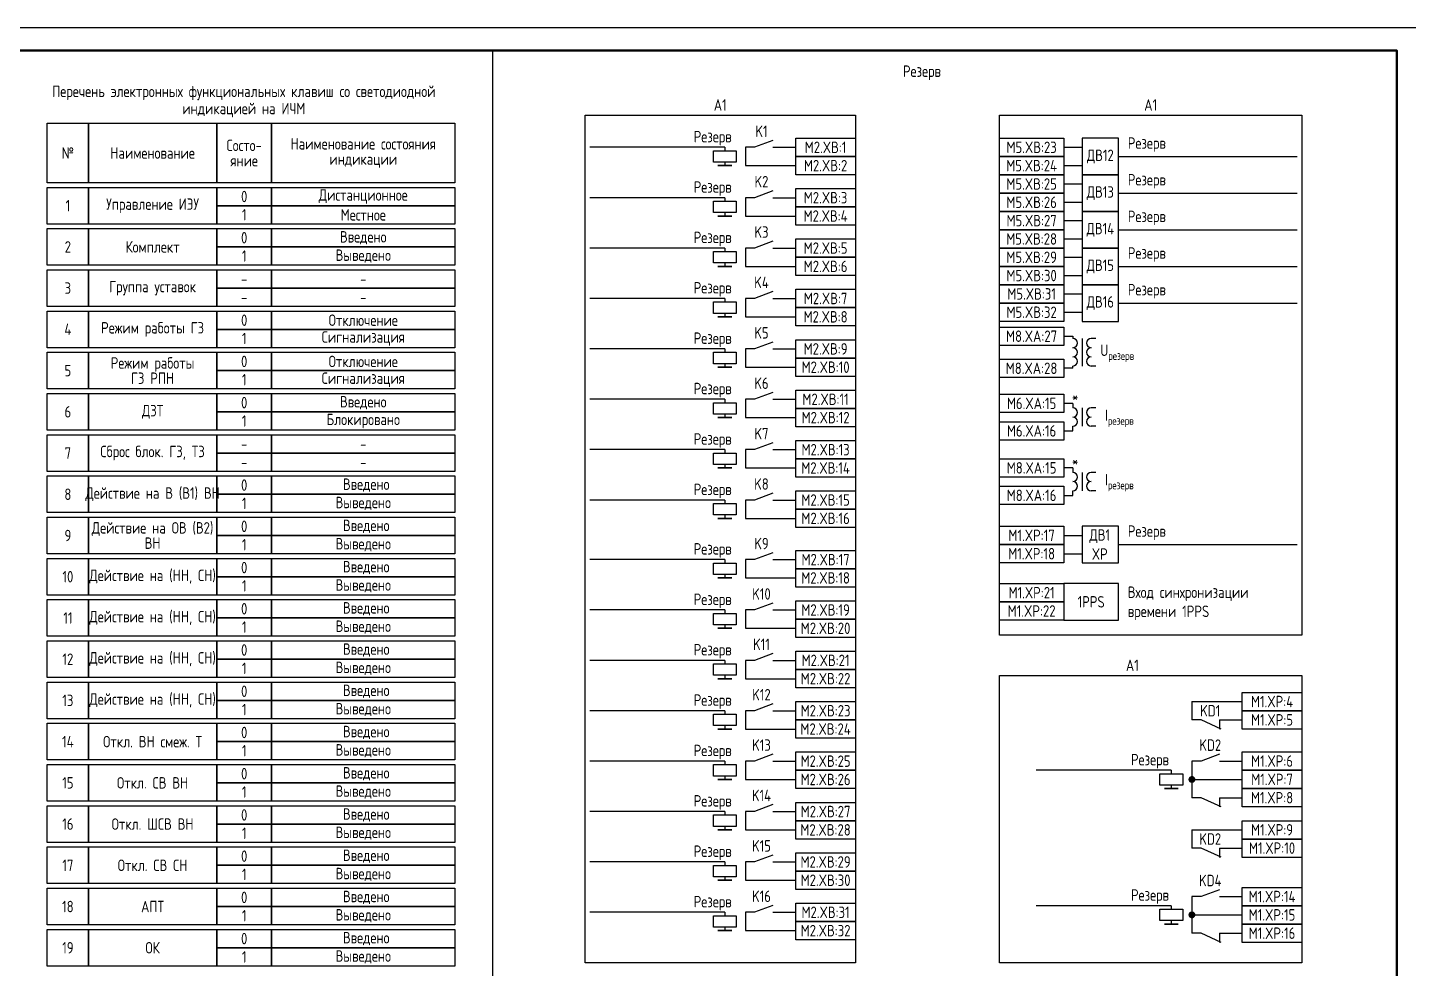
# Model space of a CAD drawing. Header units: millimetres. Extents: x -1117 to 4405, y -90 to 586.
# Drawn here: x 956 to 1257.5, y 91.6 to 297 of the extents above; entities that cross this region are included whole.
import ezdxf

# ---------------------------------------------------------------- set-up
doc = ezdxf.new("R2010")
doc.units = ezdxf.units.MM
doc.styles.add('Gost type A_2.5', font='GOST_A.TTF', dxfattribs={"height": 2.5})
doc.styles.add('Gost_type_A', font='GOST_A.TTF')

# ---------------------------------------------------------------- blocks, each defined once
blk = doc.blocks.new('Формат_А3')
blk.add_lwpolyline([(-420, 297), (0, 297), (0, 0), (-420, 0)], close=True)
at = {"lineweight": 50}
blk.add_lwpolyline([(-400, 292), (-5, 292), (-5, 5), (-400, 5)], close=True, dxfattribs=at)
blk = doc.blocks.new('POINT')
at = {"const_width": 0.75}
blk.add_lwpolyline([(-0.375, 0, 1), (0.375, 0, 1)], format="xyb", close=True, dxfattribs=at)

msp = doc.modelspace()

# ---------------------------------------------------------------- linework, layer by layer
for p, q in [((1057.5, 292), (1057.5, 5)), ((1108.24, 270.87), (1078.74, 270.87)), ((1108.24, 270.87), (1108.24, 270.12)), ((1182.23, 270.87), (1186.23, 270.87)), ((1194.23, 268.87), (1233.23, 268.87)), ((1108.24, 267.62), (1108.24, 266.87)), ((1182.23, 266.87), (1186.23, 266.87)), ((1182.23, 262.87), (1186.23, 262.87)), ((1108.24, 259.87), (1078.74, 259.87)), ((1108.24, 259.87), (1108.24, 259.12)), ((1194.23, 260.87), (1233.23, 260.87)), ((1108.24, 256.62), (1108.24, 255.87)), ((1182.23, 258.87), (1186.23, 258.87)), ((1182.23, 254.87), (1186.23, 254.87)), ((1182.23, 250.87), (1186.23, 250.87)), ((1194.23, 252.87), (1233.23, 252.87)), ((1108.24, 248.87), (1078.74, 248.87)), ((1108.24, 248.87), (1108.24, 248.12)), ((1108.24, 245.62), (1108.24, 244.87)), ((1182.23, 246.87), (1186.23, 246.87)), ((1194.23, 244.87), (1233.23, 244.87)), ((1182.23, 242.87), (1186.23, 242.87)), ((1182.23, 238.87), (1186.23, 238.87)), ((1108.24, 237.87), (1078.74, 237.87)), ((1108.24, 237.87), (1108.24, 237.12)), ((1194.23, 236.87), (1233.23, 236.87)), ((1108.24, 234.62), (1108.24, 233.87)), ((1182.23, 234.87), (1186.23, 234.87)), ((1108.24, 226.87), (1078.74, 226.87)), ((1108.24, 226.87), (1108.24, 226.12)), ((1108.24, 223.62), (1108.24, 222.87)), ((1108.24, 215.87), (1078.74, 215.87)), ((1108.24, 215.87), (1108.24, 215.12)), ((1184.23, 214.97), (1182.23, 214.97)), ((1108.24, 212.62), (1108.24, 211.87)), ((1182.23, 208.97), (1184.23, 208.97)), ((1108.24, 204.87), (1078.74, 204.87)), ((1108.24, 204.87), (1108.24, 204.12)), ((1108.24, 201.62), (1108.24, 200.87)), ((1184.23, 200.89), (1182.23, 200.89)), ((1108.24, 193.87), (1078.74, 193.87)), ((1108.24, 193.87), (1108.24, 193.12)), ((1182.23, 194.89), (1184.23, 194.89)), ((1108.24, 190.62), (1108.24, 189.87)), ((1182.23, 186.16), (1186.23, 186.16)), ((1194.23, 184.16), (1233.23, 184.16)), ((1182.23, 182.16), (1186.23, 182.16)), ((1108.24, 180.87), (1078.74, 180.87)), ((1108.24, 180.87), (1108.24, 180.12)), ((1108.24, 177.62), (1108.24, 176.87)), ((1108.24, 169.87), (1078.74, 169.87)), ((1108.24, 169.87), (1108.24, 169.12)), ((1108.24, 166.62), (1108.24, 165.87)), ((1108.24, 158.87), (1078.74, 158.87)), ((1108.24, 158.87), (1108.24, 158.12)), ((1108.24, 155.62), (1108.24, 154.87)), ((1108.24, 147.87), (1078.74, 147.87)), ((1108.24, 147.87), (1108.24, 147.12)), ((1210.23, 149.87), (1210.23, 145.87)), ((1216.23, 145.87), (1216.23, 143.87)), ((1108.24, 144.62), (1108.24, 143.87)), ((1108.24, 136.87), (1078.74, 136.87)), ((1108.24, 136.87), (1108.24, 136.12)), ((1108.24, 133.62), (1108.24, 132.87)), ((1205.73, 134.88), (1176.23, 134.88)), ((1205.73, 134.88), (1205.73, 134.12)), ((1205.73, 131.62), (1205.73, 130.87)), ((1216.23, 128.87), (1216.23, 126.87)), ((1108.24, 125.87), (1078.74, 125.87)), ((1108.24, 125.87), (1108.24, 125.12)), ((1108.24, 122.62), (1108.24, 121.87)), ((1210.23, 121.87), (1210.23, 117.87)), ((1216.23, 117.87), (1216.23, 115.87)), ((1108.24, 114.87), (1078.74, 114.87)), ((1108.24, 114.87), (1108.24, 114.12)), ((1108.24, 111.62), (1108.24, 110.87)), ((1108.24, 103.87), (1078.74, 103.87)), ((1108.24, 103.87), (1108.24, 103.12)), ((1205.73, 105.31), (1176.23, 105.31)), ((1205.73, 105.31), (1205.73, 104.56)), ((1108.24, 100.62), (1108.24, 99.87)), ((1205.73, 102.06), (1205.73, 101.31)), ((1216.23, 99.31), (1216.23, 97.31))]:
    msp.add_line(p, q)
at = {"ltscale": 4.32}
for p, q in [((1118.74, 272.37), (1114.74, 270.87)), ((1118.74, 261.37), (1114.74, 259.87)), ((1118.74, 250.37), (1114.74, 248.87)), ((1118.74, 239.37), (1114.74, 237.87)), ((1118.74, 228.37), (1114.74, 226.87)), ((1118.74, 217.37), (1114.74, 215.87)), ((1118.74, 206.37), (1114.74, 204.87)), ((1118.74, 195.37), (1114.74, 193.87)), ((1118.74, 182.37), (1114.74, 180.87)), ((1118.74, 171.37), (1114.74, 169.87)), ((1118.74, 160.37), (1114.74, 158.87)), ((1118.74, 149.37), (1114.74, 147.87)), ((1216.62, 143.88), (1212.23, 145.87)), ((1118.74, 138.37), (1114.74, 136.87)), ((1216.23, 138.37), (1212.23, 136.87)), ((1118.74, 127.37), (1114.74, 125.87)), ((1216.62, 126.88), (1212.23, 128.87)), ((1216.62, 115.88), (1212.23, 117.87)), ((1118.74, 116.37), (1114.74, 114.87)), ((1216.23, 108.81), (1212.23, 107.31)), ((1118.74, 105.37), (1114.74, 103.87)), ((1216.62, 97.31), (1212.23, 99.31))]:
    msp.add_line(p, q, dxfattribs=at)
at = {"ltscale": 1.08}
for p, q in [((1114.74, 270.87), (1112.74, 270.87)), ((1112.74, 270.87), (1112.74, 266.87)), ((1118.74, 270.87), (1123.74, 270.87)), ((1112.74, 266.87), (1123.74, 266.87)), ((1114.74, 259.87), (1112.74, 259.87)), ((1112.74, 259.87), (1112.74, 255.87)), ((1118.74, 259.87), (1123.74, 259.87)), ((1112.74, 255.87), (1123.74, 255.87)), ((1114.74, 248.87), (1112.74, 248.87)), ((1112.74, 248.87), (1112.74, 244.87)), ((1118.74, 248.87), (1123.74, 248.87)), ((1112.74, 244.87), (1123.74, 244.87)), ((1114.74, 237.87), (1112.74, 237.87)), ((1112.74, 237.87), (1112.74, 233.87)), ((1118.74, 237.87), (1123.74, 237.87)), ((1112.74, 233.87), (1123.74, 233.87)), ((1114.74, 226.87), (1112.74, 226.87)), ((1112.74, 226.87), (1112.74, 222.87)), ((1118.74, 226.87), (1123.74, 226.87)), ((1112.74, 222.87), (1123.74, 222.87)), ((1114.74, 215.87), (1112.74, 215.87)), ((1112.74, 215.87), (1112.74, 211.87)), ((1118.74, 215.87), (1123.74, 215.87)), ((1112.74, 211.87), (1123.74, 211.87)), ((1114.74, 204.87), (1112.74, 204.87)), ((1112.74, 204.87), (1112.74, 200.87)), ((1118.74, 204.87), (1123.74, 204.87)), ((1112.74, 200.87), (1123.74, 200.87)), ((1114.74, 193.87), (1112.74, 193.87)), ((1112.74, 193.87), (1112.74, 189.87)), ((1118.74, 193.87), (1123.74, 193.87)), ((1112.74, 189.87), (1123.74, 189.87)), ((1114.74, 180.87), (1112.74, 180.87)), ((1112.74, 180.87), (1112.74, 176.87)), ((1118.74, 180.87), (1123.74, 180.87)), ((1112.74, 176.87), (1123.74, 176.87)), ((1114.74, 169.87), (1112.74, 169.87)), ((1112.74, 169.87), (1112.74, 165.87)), ((1118.74, 169.87), (1123.74, 169.87)), ((1112.74, 165.87), (1123.74, 165.87)), ((1114.74, 158.87), (1112.74, 158.87)), ((1112.74, 158.87), (1112.74, 154.87)), ((1118.74, 158.87), (1123.74, 158.87)), ((1112.74, 154.87), (1123.74, 154.87)), ((1114.74, 147.87), (1112.74, 147.87)), ((1112.74, 147.87), (1112.74, 143.87)), ((1118.74, 147.87), (1123.74, 147.87)), ((1210.23, 149.87), (1221.23, 149.87)), ((1212.23, 145.87), (1210.23, 145.87)), ((1216.23, 145.87), (1221.23, 145.87)), ((1112.74, 143.87), (1123.74, 143.87)), ((1114.74, 136.87), (1112.74, 136.87)), ((1112.74, 136.87), (1112.74, 132.87)), ((1118.74, 136.87), (1123.74, 136.87)), ((1212.23, 136.87), (1210.23, 136.87)), ((1210.23, 136.87), (1210.23, 128.87)), ((1216.23, 136.87), (1221.23, 136.87)), ((1112.74, 132.87), (1123.74, 132.87)), ((1210.23, 132.87), (1221.23, 132.87)), ((1212.23, 128.87), (1210.23, 128.87)), ((1216.23, 128.87), (1221.23, 128.87)), ((1114.74, 125.87), (1112.74, 125.87)), ((1112.74, 125.87), (1112.74, 121.87)), ((1118.74, 125.87), (1123.74, 125.87)), ((1112.74, 121.87), (1123.74, 121.87)), ((1210.23, 121.87), (1221.23, 121.87)), ((1212.23, 117.87), (1210.23, 117.87)), ((1216.23, 117.87), (1221.23, 117.87)), ((1114.74, 114.87), (1112.74, 114.87)), ((1112.74, 114.87), (1112.74, 110.87)), ((1118.74, 114.87), (1123.74, 114.87)), ((1112.74, 110.87), (1123.74, 110.87)), ((1212.23, 107.31), (1210.23, 107.31)), ((1210.23, 107.31), (1210.23, 99.31)), ((1216.23, 107.31), (1221.23, 107.31)), ((1114.74, 103.87), (1112.74, 103.87)), ((1112.74, 103.87), (1112.74, 99.87)), ((1118.74, 103.87), (1123.74, 103.87)), ((1210.23, 103.31), (1221.23, 103.31)), ((1112.74, 99.87), (1123.74, 99.87)), ((1212.23, 99.31), (1210.23, 99.31)), ((1216.23, 99.31), (1221.23, 99.31))]:
    msp.add_line(p, q, dxfattribs=at)
at = {"ltscale": 4}
for p, q in [((1182.23, 229.63), (1184.23, 229.63)), ((1184.23, 229.63), (1184.23, 229.13)), ((1184.23, 229.63), (1184.23, 229.13)), ((1186.23, 229.13), (1186.23, 225.13)), ((1186.23, 227.13), (1186.23, 223.13)), ((1189.23, 229.13), (1188.23, 229.13)), ((1184.23, 222.63), (1184.23, 223.13)), ((1189.23, 223.13), (1188.23, 223.13)), ((1184.23, 222.63), (1182.23, 222.63)), ((1184.23, 214.97), (1184.23, 213.97)), ((1184.23, 214.47), (1184.23, 213.97)), ((1186.23, 213.97), (1186.23, 209.97)), ((1186.23, 213.97), (1186.23, 209.97)), ((1189.23, 213.97), (1188.23, 213.97)), ((1189.23, 213.97), (1188.23, 213.97)), ((1184.23, 208.97), (1184.23, 209.97)), ((1189.23, 209.97), (1188.23, 209.97)), ((1189.23, 209.97), (1188.23, 209.97)), ((1184.23, 200.89), (1184.23, 199.89)), ((1184.23, 200.39), (1184.23, 199.89)), ((1186.23, 199.89), (1186.23, 195.89)), ((1186.23, 199.89), (1186.23, 195.89)), ((1189.23, 199.89), (1188.23, 199.89)), ((1189.23, 199.89), (1188.23, 199.89)), ((1184.23, 194.89), (1184.23, 195.89)), ((1189.23, 195.89), (1188.23, 195.89)), ((1189.23, 195.89), (1188.23, 195.89))]:
    msp.add_line(p, q, dxfattribs=at)
for points in [[(1077.74, 277.87), (1136.74, 277.87), (1136.74, 92.87), (1077.74, 92.87)], [(1168.23, 277.87), (1234.23, 277.87), (1234.23, 164.34), (1168.23, 164.34)], [(960.28, 276.13), (969.28, 276.13), (969.28, 263.13), (960.28, 263.13)], [(969.28, 276.13), (997.28, 276.13), (997.28, 263.13), (969.28, 263.13)], [(997.28, 276.13), (1009.28, 276.13), (1009.28, 263.13), (997.28, 263.13)], [(1009.28, 276.13), (1049.28, 276.13), (1049.28, 263.13), (1009.28, 263.13)], [(1123.74, 272.87), (1136.74, 272.87), (1136.74, 268.87), (1123.74, 268.87)], [(1168.23, 272.87), (1182.23, 272.87), (1182.23, 268.87), (1168.23, 268.87)], [(1110.74, 270.12), (1110.74, 267.62), (1105.74, 267.62), (1105.74, 270.12)], [(1123.74, 268.87), (1136.74, 268.87), (1136.74, 264.87), (1123.74, 264.87)], [(1168.23, 268.87), (1182.23, 268.87), (1182.23, 264.87), (1168.23, 264.87)], [(1109.74, 266.87), (1106.74, 266.87)], [(1168.23, 264.87), (1182.23, 264.87), (1182.23, 260.87), (1168.23, 260.87)], [(960.28, 262.13), (969.28, 262.13), (969.28, 254.13), (960.28, 254.13)], [(969.28, 262.13), (997.28, 262.13), (997.28, 254.13), (969.28, 254.13)], [(997.28, 262.13), (1009.28, 262.13), (1009.28, 258.13), (997.28, 258.13)], [(1009.28, 262.13), (1049.28, 262.13), (1049.28, 258.13), (1009.28, 258.13)], [(1123.74, 261.87), (1136.74, 261.87), (1136.74, 257.87), (1123.74, 257.87)], [(1168.23, 260.87), (1182.23, 260.87), (1182.23, 256.87), (1168.23, 256.87)], [(997.28, 258.13), (1009.28, 258.13), (1009.28, 254.13), (997.28, 254.13)], [(1009.28, 258.13), (1049.28, 258.13), (1049.28, 254.13), (1009.28, 254.13)], [(1110.74, 259.12), (1110.74, 256.62), (1105.74, 256.62), (1105.74, 259.12)], [(1123.74, 257.87), (1136.74, 257.87), (1136.74, 253.87), (1123.74, 253.87)], [(1168.23, 256.87), (1182.23, 256.87), (1182.23, 252.87), (1168.23, 252.87)], [(1109.74, 255.87), (1106.74, 255.87)], [(960.28, 253.13), (969.28, 253.13), (969.28, 245.13), (960.28, 245.13)], [(969.28, 253.13), (997.28, 253.13), (997.28, 245.13), (969.28, 245.13)], [(997.28, 253.13), (1009.28, 253.13), (1009.28, 249.13), (997.28, 249.13)], [(1009.28, 253.13), (1049.28, 253.13), (1049.28, 249.13), (1009.28, 249.13)], [(1123.74, 250.87), (1136.74, 250.87), (1136.74, 246.87), (1123.74, 246.87)], [(1168.23, 252.87), (1182.23, 252.87), (1182.23, 248.87), (1168.23, 248.87)], [(997.28, 249.13), (1009.28, 249.13), (1009.28, 245.13), (997.28, 245.13)], [(1009.28, 249.13), (1049.28, 249.13), (1049.28, 245.13), (1009.28, 245.13)], [(1110.74, 248.12), (1110.74, 245.62), (1105.74, 245.62), (1105.74, 248.12)], [(1168.23, 248.87), (1182.23, 248.87), (1182.23, 244.87), (1168.23, 244.87)], [(1109.74, 244.87), (1106.74, 244.87)], [(1123.74, 246.87), (1136.74, 246.87), (1136.74, 242.87), (1123.74, 242.87)], [(1168.23, 244.87), (1182.23, 244.87), (1182.23, 240.87), (1168.23, 240.87)], [(960.28, 244.13), (969.28, 244.13), (969.28, 236.13), (960.28, 236.13)], [(969.28, 244.13), (997.28, 244.13), (997.28, 236.13), (969.28, 236.13)], [(997.28, 244.13), (1009.28, 244.13), (1009.28, 240.13), (997.28, 240.13)], [(1009.28, 244.13), (1049.28, 244.13), (1049.28, 240.13), (1009.28, 240.13)], [(997.28, 240.13), (1009.28, 240.13), (1009.28, 236.13), (997.28, 236.13)], [(1009.28, 240.13), (1049.28, 240.13), (1049.28, 236.13), (1009.28, 236.13)], [(1123.74, 239.87), (1136.74, 239.87), (1136.74, 235.87), (1123.74, 235.87)], [(1168.23, 240.87), (1182.23, 240.87), (1182.23, 236.87), (1168.23, 236.87)], [(1110.74, 237.12), (1110.74, 234.62), (1105.74, 234.62), (1105.74, 237.12)], [(1123.74, 235.87), (1136.74, 235.87), (1136.74, 231.87), (1123.74, 231.87)], [(1168.23, 236.87), (1182.23, 236.87), (1182.23, 232.87), (1168.23, 232.87)], [(960.28, 235.13), (969.28, 235.13), (969.28, 227.13), (960.28, 227.13)], [(969.28, 235.13), (997.28, 235.13), (997.28, 227.13), (969.28, 227.13)], [(997.28, 235.13), (1009.28, 235.13), (1009.28, 231.13), (997.28, 231.13)], [(1009.28, 235.13), (1049.28, 235.13), (1049.28, 231.13), (1009.28, 231.13)], [(1109.74, 233.87), (1106.74, 233.87)], [(997.28, 231.13), (1009.28, 231.13), (1009.28, 227.13), (997.28, 227.13)], [(1009.28, 231.13), (1049.28, 231.13), (1049.28, 227.13), (1009.28, 227.13)], [(1168.23, 231.63), (1182.23, 231.63), (1182.23, 227.63), (1168.23, 227.63)], [(1123.74, 228.87), (1136.74, 228.87), (1136.74, 224.87), (1123.74, 224.87)], [(960.28, 226.13), (969.28, 226.13), (969.28, 218.13), (960.28, 218.13)], [(969.28, 226.13), (997.28, 226.13), (997.28, 218.13), (969.28, 218.13)], [(997.28, 226.13), (1009.28, 226.13), (1009.28, 222.13), (997.28, 222.13)], [(1009.28, 226.13), (1049.28, 226.13), (1049.28, 222.13), (1009.28, 222.13)], [(1110.74, 226.12), (1110.74, 223.62), (1105.74, 223.62), (1105.74, 226.12)], [(1123.74, 224.87), (1136.74, 224.87), (1136.74, 220.87), (1123.74, 220.87)], [(1168.23, 224.63), (1182.23, 224.63), (1182.23, 220.63), (1168.23, 220.63)], [(997.28, 222.13), (1009.28, 222.13), (1009.28, 218.13), (997.28, 218.13)], [(1009.28, 222.13), (1049.28, 222.13), (1049.28, 218.13), (1009.28, 218.13)], [(1109.74, 222.87), (1106.74, 222.87)], [(960.28, 217.13), (969.28, 217.13), (969.28, 209.13), (960.28, 209.13)], [(969.28, 217.13), (997.28, 217.13), (997.28, 209.13), (969.28, 209.13)], [(997.28, 217.13), (1009.28, 217.13), (1009.28, 213.13), (997.28, 213.13)], [(1009.28, 217.13), (1049.28, 217.13), (1049.28, 213.13), (1009.28, 213.13)], [(1123.74, 217.87), (1136.74, 217.87), (1136.74, 213.87), (1123.74, 213.87)], [(1110.74, 215.12), (1110.74, 212.62), (1105.74, 212.62), (1105.74, 215.12)], [(1168.23, 216.97), (1182.23, 216.97), (1182.23, 212.97), (1168.23, 212.97)], [(997.28, 213.13), (1009.28, 213.13), (1009.28, 209.13), (997.28, 209.13)], [(1009.28, 213.13), (1049.28, 213.13), (1049.28, 209.13), (1009.28, 209.13)], [(1109.74, 211.87), (1106.74, 211.87)], [(1123.74, 213.87), (1136.74, 213.87), (1136.74, 209.87), (1123.74, 209.87)], [(960.28, 208.13), (969.28, 208.13), (969.28, 200.13), (960.28, 200.13)], [(969.28, 208.13), (997.28, 208.13), (997.28, 200.13), (969.28, 200.13)], [(997.28, 208.13), (1009.28, 208.13), (1009.28, 204.13), (997.28, 204.13)], [(1009.28, 208.13), (1049.28, 208.13), (1049.28, 204.13), (1009.28, 204.13)], [(1168.23, 210.97), (1182.23, 210.97), (1182.23, 206.97), (1168.23, 206.97)], [(1123.74, 206.87), (1136.74, 206.87), (1136.74, 202.87), (1123.74, 202.87)], [(997.28, 204.13), (1009.28, 204.13), (1009.28, 200.13), (997.28, 200.13)], [(1009.28, 204.13), (1049.28, 204.13), (1049.28, 200.13), (1009.28, 200.13)], [(1110.74, 204.12), (1110.74, 201.62), (1105.74, 201.62), (1105.74, 204.12)], [(1123.74, 202.87), (1136.74, 202.87), (1136.74, 198.87), (1123.74, 198.87)], [(1168.23, 202.89), (1182.23, 202.89), (1182.23, 198.89), (1168.23, 198.89)], [(960.28, 199.13), (969.28, 199.13), (969.28, 191.13), (960.28, 191.13)], [(969.28, 199.13), (997.28, 199.13), (997.28, 191.13), (969.28, 191.13)], [(997.28, 199.13), (1009.28, 199.13), (1009.28, 195.13), (997.28, 195.13)], [(1009.28, 199.13), (1049.28, 199.13), (1049.28, 195.13), (1009.28, 195.13)], [(1109.74, 200.87), (1106.74, 200.87)], [(1168.23, 196.89), (1182.23, 196.89), (1182.23, 192.89), (1168.23, 192.89)], [(997.28, 195.13), (1009.28, 195.13), (1009.28, 191.13), (997.28, 191.13)], [(1009.28, 195.13), (1049.28, 195.13), (1049.28, 191.13), (1009.28, 191.13)], [(1110.74, 193.12), (1110.74, 190.62), (1105.74, 190.62), (1105.74, 193.12)], [(1123.74, 195.87), (1136.74, 195.87), (1136.74, 191.87), (1123.74, 191.87)], [(960.28, 190.13), (969.28, 190.13), (969.28, 182.13), (960.28, 182.13)], [(969.28, 190.13), (997.28, 190.13), (997.28, 182.13), (969.28, 182.13)], [(997.28, 190.13), (1009.28, 190.13), (1009.28, 186.13), (997.28, 186.13)], [(1009.28, 190.13), (1049.28, 190.13), (1049.28, 186.13), (1009.28, 186.13)], [(1123.74, 191.87), (1136.74, 191.87), (1136.74, 187.87), (1123.74, 187.87)], [(1109.74, 189.87), (1106.74, 189.87)], [(1168.23, 188.16), (1182.23, 188.16), (1182.23, 184.16), (1168.23, 184.16)], [(997.28, 186.13), (1009.28, 186.13), (1009.28, 182.13), (997.28, 182.13)], [(1009.28, 186.13), (1049.28, 186.13), (1049.28, 182.13), (1009.28, 182.13)], [(1168.23, 184.16), (1182.23, 184.16), (1182.23, 180.16), (1168.23, 180.16)], [(960.28, 181.13), (969.28, 181.13), (969.28, 173.13), (960.28, 173.13)], [(969.28, 181.13), (997.28, 181.13), (997.28, 173.13), (969.28, 173.13)], [(997.28, 181.13), (1009.28, 181.13), (1009.28, 177.13), (997.28, 177.13)], [(1009.28, 181.13), (1049.28, 181.13), (1049.28, 177.13), (1009.28, 177.13)], [(1123.74, 182.87), (1136.74, 182.87), (1136.74, 178.87), (1123.74, 178.87)], [(1110.74, 180.12), (1110.74, 177.62), (1105.74, 177.62), (1105.74, 180.12)], [(1123.74, 178.87), (1136.74, 178.87), (1136.74, 174.87), (1123.74, 174.87)], [(997.28, 177.13), (1009.28, 177.13), (1009.28, 173.13), (997.28, 173.13)], [(1009.28, 177.13), (1049.28, 177.13), (1049.28, 173.13), (1009.28, 173.13)], [(1109.74, 176.87), (1106.74, 176.87)], [(1168.23, 175.65), (1182.23, 175.65), (1182.23, 171.65), (1168.23, 171.65)], [(960.28, 172.13), (969.28, 172.13), (969.28, 164.13), (960.28, 164.13)], [(969.28, 172.13), (997.28, 172.13), (997.28, 164.13), (969.28, 164.13)], [(997.28, 172.13), (1009.28, 172.13), (1009.28, 168.13), (997.28, 168.13)], [(1009.28, 172.13), (1049.28, 172.13), (1049.28, 168.13), (1009.28, 168.13)], [(1123.74, 171.87), (1136.74, 171.87), (1136.74, 167.87), (1123.74, 167.87)], [(1110.74, 169.12), (1110.74, 166.62), (1105.74, 166.62), (1105.74, 169.12)], [(1168.23, 171.65), (1182.23, 171.65), (1182.23, 167.65), (1168.23, 167.65)], [(997.28, 168.13), (1009.28, 168.13), (1009.28, 164.13), (997.28, 164.13)], [(1009.28, 168.13), (1049.28, 168.13), (1049.28, 164.13), (1009.28, 164.13)], [(1109.74, 165.87), (1106.74, 165.87)], [(1123.74, 167.87), (1136.74, 167.87), (1136.74, 163.87), (1123.74, 163.87)], [(960.28, 163.13), (969.28, 163.13), (969.28, 155.13), (960.28, 155.13)], [(969.28, 163.13), (997.28, 163.13), (997.28, 155.13), (969.28, 155.13)], [(997.28, 163.13), (1009.28, 163.13), (1009.28, 159.13), (997.28, 159.13)], [(1009.28, 163.13), (1049.28, 163.13), (1049.28, 159.13), (1009.28, 159.13)], [(1123.74, 160.87), (1136.74, 160.87), (1136.74, 156.87), (1123.74, 156.87)], [(997.28, 159.13), (1009.28, 159.13), (1009.28, 155.13), (997.28, 155.13)], [(1009.28, 159.13), (1049.28, 159.13), (1049.28, 155.13), (1009.28, 155.13)], [(1110.74, 158.12), (1110.74, 155.62), (1105.74, 155.62), (1105.74, 158.12)], [(1123.74, 156.87), (1136.74, 156.87), (1136.74, 152.87), (1123.74, 152.87)], [(960.28, 154.13), (969.28, 154.13), (969.28, 146.13), (960.28, 146.13)], [(969.28, 154.13), (997.28, 154.13), (997.28, 146.13), (969.28, 146.13)], [(997.28, 154.13), (1009.28, 154.13), (1009.28, 150.13), (997.28, 150.13)], [(1009.28, 154.13), (1049.28, 154.13), (1049.28, 150.13), (1009.28, 150.13)], [(1109.74, 154.87), (1106.74, 154.87)], [(1168.23, 155.53), (1234.23, 155.53), (1234.23, 92.87), (1168.23, 92.87)], [(1221.23, 151.87), (1234.23, 151.87), (1234.23, 147.87), (1221.23, 147.87)], [(997.28, 150.13), (1009.28, 150.13), (1009.28, 146.13), (997.28, 146.13)], [(1009.28, 150.13), (1049.28, 150.13), (1049.28, 146.13), (1009.28, 146.13)], [(1123.74, 149.87), (1136.74, 149.87), (1136.74, 145.87), (1123.74, 145.87)], [(1221.23, 147.87), (1234.23, 147.87), (1234.23, 143.87), (1221.23, 143.87)], [(960.28, 145.13), (969.28, 145.13), (969.28, 137.13), (960.28, 137.13)], [(969.28, 145.13), (997.28, 145.13), (997.28, 137.13), (969.28, 137.13)], [(997.28, 145.13), (1009.28, 145.13), (1009.28, 141.13), (997.28, 141.13)], [(1009.28, 145.13), (1049.28, 145.13), (1049.28, 141.13), (1009.28, 141.13)], [(1110.74, 147.12), (1110.74, 144.62), (1105.74, 144.62), (1105.74, 147.12)], [(1123.74, 145.87), (1136.74, 145.87), (1136.74, 141.87), (1123.74, 141.87)], [(1109.74, 143.87), (1106.74, 143.87)], [(997.28, 141.13), (1009.28, 141.13), (1009.28, 137.13), (997.28, 137.13)], [(1009.28, 141.13), (1049.28, 141.13), (1049.28, 137.13), (1009.28, 137.13)], [(1123.74, 138.87), (1136.74, 138.87), (1136.74, 134.87), (1123.74, 134.87)], [(1221.23, 138.87), (1234.23, 138.87), (1234.23, 134.87), (1221.23, 134.87)], [(960.28, 136.13), (969.28, 136.13), (969.28, 128.13), (960.28, 128.13)], [(969.28, 136.13), (997.28, 136.13), (997.28, 128.13), (969.28, 128.13)], [(997.28, 136.13), (1009.28, 136.13), (1009.28, 132.13), (997.28, 132.13)], [(1009.28, 136.13), (1049.28, 136.13), (1049.28, 132.13), (1009.28, 132.13)], [(1110.74, 136.12), (1110.74, 133.62), (1105.74, 133.62), (1105.74, 136.12)], [(1109.74, 132.87), (1106.74, 132.87)], [(1123.74, 134.87), (1136.74, 134.87), (1136.74, 130.87), (1123.74, 130.87)], [(1208.23, 134.12), (1208.23, 131.62), (1203.23, 131.62), (1203.23, 134.12)], [(1221.23, 134.87), (1234.23, 134.87), (1234.23, 130.87), (1221.23, 130.87)], [(997.28, 132.13), (1009.28, 132.13), (1009.28, 128.13), (997.28, 128.13)], [(1009.28, 132.13), (1049.28, 132.13), (1049.28, 128.13), (1009.28, 128.13)], [(1207.23, 130.87), (1204.23, 130.87)], [(1221.23, 130.87), (1234.23, 130.87), (1234.23, 126.87), (1221.23, 126.87)], [(960.28, 127.13), (969.28, 127.13), (969.28, 119.13), (960.28, 119.13)], [(969.28, 127.13), (997.28, 127.13), (997.28, 119.13), (969.28, 119.13)], [(997.28, 127.13), (1009.28, 127.13), (1009.28, 123.13), (997.28, 123.13)], [(1009.28, 127.13), (1049.28, 127.13), (1049.28, 123.13), (1009.28, 123.13)], [(1123.74, 127.87), (1136.74, 127.87), (1136.74, 123.87), (1123.74, 123.87)], [(1110.74, 125.12), (1110.74, 122.62), (1105.74, 122.62), (1105.74, 125.12)], [(1123.74, 123.87), (1136.74, 123.87), (1136.74, 119.87), (1123.74, 119.87)], [(1221.23, 123.87), (1234.23, 123.87), (1234.23, 119.87), (1221.23, 119.87)], [(997.28, 123.13), (1009.28, 123.13), (1009.28, 119.13), (997.28, 119.13)], [(1009.28, 123.13), (1049.28, 123.13), (1049.28, 119.13), (1009.28, 119.13)], [(1109.74, 121.87), (1106.74, 121.87)], [(960.28, 118.13), (969.28, 118.13), (969.28, 110.13), (960.28, 110.13)], [(969.28, 118.13), (997.28, 118.13), (997.28, 110.13), (969.28, 110.13)], [(997.28, 118.13), (1009.28, 118.13), (1009.28, 114.13), (997.28, 114.13)], [(1009.28, 118.13), (1049.28, 118.13), (1049.28, 114.13), (1009.28, 114.13)], [(1221.23, 119.87), (1234.23, 119.87), (1234.23, 115.87), (1221.23, 115.87)], [(1123.74, 116.87), (1136.74, 116.87), (1136.74, 112.87), (1123.74, 112.87)], [(997.28, 114.13), (1009.28, 114.13), (1009.28, 110.13), (997.28, 110.13)], [(1009.28, 114.13), (1049.28, 114.13), (1049.28, 110.13), (1009.28, 110.13)], [(1110.74, 114.12), (1110.74, 111.62), (1105.74, 111.62), (1105.74, 114.12)], [(1123.74, 112.87), (1136.74, 112.87), (1136.74, 108.87), (1123.74, 108.87)], [(960.28, 109.13), (969.28, 109.13), (969.28, 101.13), (960.28, 101.13)], [(969.28, 109.13), (997.28, 109.13), (997.28, 101.13), (969.28, 101.13)], [(997.28, 109.13), (1009.28, 109.13), (1009.28, 105.13), (997.28, 105.13)], [(1009.28, 109.13), (1049.28, 109.13), (1049.28, 105.13), (1009.28, 105.13)], [(1109.74, 110.87), (1106.74, 110.87)], [(1221.23, 109.31), (1234.23, 109.31), (1234.23, 105.31), (1221.23, 105.31)], [(1123.74, 105.87), (1136.74, 105.87), (1136.74, 101.87), (1123.74, 101.87)], [(997.28, 105.13), (1009.28, 105.13), (1009.28, 101.13), (997.28, 101.13)], [(1009.28, 105.13), (1049.28, 105.13), (1049.28, 101.13), (1009.28, 101.13)], [(1110.74, 103.12), (1110.74, 100.62), (1105.74, 100.62), (1105.74, 103.12)], [(1208.23, 104.56), (1208.23, 102.06), (1203.23, 102.06), (1203.23, 104.56)], [(1221.23, 105.31), (1234.23, 105.31), (1234.23, 101.31), (1221.23, 101.31)], [(960.28, 100.13), (969.28, 100.13), (969.28, 92.13), (960.28, 92.13)], [(969.28, 100.13), (997.28, 100.13), (997.28, 92.13), (969.28, 92.13)], [(997.28, 100.13), (1009.28, 100.13), (1009.28, 96.13), (997.28, 96.13)], [(1009.28, 100.13), (1049.28, 100.13), (1049.28, 96.13), (1009.28, 96.13)], [(1109.74, 99.87), (1106.74, 99.87)], [(1123.74, 101.87), (1136.74, 101.87), (1136.74, 97.87), (1123.74, 97.87)], [(1207.23, 101.31), (1204.23, 101.31)], [(1221.23, 101.31), (1234.23, 101.31), (1234.23, 97.31), (1221.23, 97.31)], [(997.28, 96.13), (1009.28, 96.13), (1009.28, 92.13), (997.28, 92.13)], [(1009.28, 96.13), (1049.28, 96.13), (1049.28, 92.13), (1009.28, 92.13)]]:
    msp.add_lwpolyline(points, close=True)
for points in [[(1186.23, 264.87), (1194.23, 264.87), (1194.23, 272.87), (1186.23, 272.87)], [(1186.23, 256.87), (1194.23, 256.87), (1194.23, 264.87), (1186.23, 264.87)], [(1186.23, 248.87), (1194.23, 248.87), (1194.23, 256.87), (1186.23, 256.87)], [(1186.23, 240.87), (1194.23, 240.87), (1194.23, 248.87), (1186.23, 248.87)], [(1186.23, 232.87), (1194.23, 232.87), (1194.23, 240.87), (1186.23, 240.87)], [(1186.23, 180.16), (1194.23, 180.16), (1194.23, 188.16), (1186.23, 188.16)], [(1182.23, 167.65), (1194.23, 167.65), (1194.23, 175.65), (1182.23, 175.65)]]:
    msp.add_lwpolyline(points, close=True, dxfattribs=at)
for centre, start, end in [((1184.23, 228.13), 270, 90), ((1184.23, 226.13), 270, 90), ((1188.23, 228.13), 90, 270), ((1188.23, 228.13), 90, 270), ((1188.23, 226.13), 90, 270), ((1188.23, 226.13), 90, 270), ((1184.23, 224.13), 270, 90), ((1188.23, 224.13), 90, 270), ((1184.23, 212.97), 270, 90), ((1184.23, 212.97), 270, 90), ((1184.23, 210.97), 270, 90), ((1184.23, 210.97), 270, 90), ((1188.23, 212.97), 90, 270), ((1188.23, 212.97), 90, 270), ((1188.23, 210.97), 90, 270), ((1188.23, 210.97), 90, 270), ((1184.23, 198.89), 270, 90), ((1184.23, 198.89), 270, 90), ((1188.23, 198.89), 90, 270), ((1188.23, 198.89), 90, 270), ((1184.23, 196.89), 270, 90), ((1184.23, 196.89), 270, 90), ((1188.23, 196.89), 90, 270), ((1188.23, 196.89), 90, 270)]:
    msp.add_arc(centre, 1, start, end, dxfattribs=at)

# ---------------------------------------------------------------- block references
at = {"color": 1}
msp.add_blockref('Формат_А3', (1260, 0), dxfattribs=at)
for p in [(1210.23, 132.87), (1210.23, 103.31)]:
    msp.add_blockref('POINT', p)

# ---------------------------------------------------------------- texts
at = {"char_height": 2.5, "style": 'Gost_type_A'}
for s, insert, width, attachment_point in [('Резерв', (1147.13, 285.56), 27.8465, 7), ('Резерв', (1109.74, 272.87), 31.0015, 6), ('K1', (1116.24, 274.37), 5, 5), ('M2.XВ:1', (1130.24, 270.87), 13, 5), ('M5.XВ:23', (1175.23, 270.87), 14, 5), ('Резерв', (1196.23, 269.87), 27.8465, 7), ('ДВ12', (1190.23, 268.87), 7.9998, 5), ('M2.XВ:2', (1130.24, 266.87), 13, 5), ('M5.XВ:24', (1175.23, 266.87), 14, 5), ('Резерв', (1109.74, 261.87), 31.0015, 6), ('K2', (1116.24, 263.37), 5, 5), ('M5.XВ:25', (1175.23, 262.87), 14, 5), ('ДВ13', (1190.23, 260.87), 7.9998, 5), ('Резерв', (1196.23, 261.87), 27.8465, 7), ('M2.XВ:3', (1130.24, 259.87), 13, 5), ('M5.XВ:26', (1175.23, 258.87), 14, 5), ('M2.XВ:4', (1130.24, 255.87), 13, 5), ('Резерв', (1196.23, 253.87), 27.8465, 7), ('K3', (1116.24, 252.37), 5, 5), ('M5.XВ:27', (1175.23, 254.87), 14, 5), ('ДВ14', (1190.23, 252.87), 7.9998, 5), ('Резерв', (1109.74, 250.87), 31.0015, 6), ('M5.XВ:28', (1175.23, 250.87), 14, 5), ('M2.XВ:5', (1130.24, 248.87), 13, 5), ('M5.XВ:29', (1175.23, 246.87), 14, 5), ('Резерв', (1196.23, 245.87), 27.8465, 7), ('M2.XВ:6', (1130.24, 244.87), 13, 5), ('ДВ15', (1190.23, 244.87), 7.9998, 5), ('Резерв', (1109.74, 239.87), 31.0015, 6), ('K4', (1116.24, 241.37), 5, 5), ('M5.XВ:30', (1175.23, 242.87), 14, 5), ('M2.XВ:7', (1130.24, 237.87), 13, 5), ('M5.XВ:31', (1175.23, 238.87), 14, 5), ('ДВ16', (1190.23, 236.87), 7.9998, 5), ('Резерв', (1196.23, 237.87), 27.8465, 7), ('M5.XВ:32', (1175.23, 234.87), 14, 5), ('M2.XВ:8', (1130.24, 233.87), 13, 5), ('Резерв', (1109.74, 228.87), 31.0015, 6), ('K5', (1116.24, 230.37), 5, 5), ('M8.XA:27', (1175.22, 229.63), 14.018, 5), ('M2.XВ:9', (1130.24, 226.87), 13, 5), ('\\A1;U{\\H0.7x;\\S^ резерв;}', (1190.23, 226.13), 12, 4), ('M2.XВ:10', (1130.24, 222.87), 13, 5), ('M8.XA:28', (1175.22, 222.63), 14.018, 5), ('K6', (1116.24, 219.37), 5, 5), ('Резерв', (1109.74, 217.87), 31.0015, 6), ('M2.XВ:11', (1130.24, 215.87), 13, 5), ('M6.XA:15', (1175.23, 214.97), 14, 5), ('*', (1184.73, 216.47), 3, 5), ('M2.XВ:12', (1130.24, 211.87), 13, 5), ('\\A1;I{\\H0.7x;\\S^ резерв;}', (1191.23, 211.97), 8, 4), ('Резерв', (1109.74, 206.87), 31.0015, 6), ('K7', (1116.24, 208.37), 5, 5), ('M6.XA:16', (1175.22, 208.96), 14.018, 5), ('M2.XВ:13', (1130.24, 204.87), 13, 5), ('M2.XВ:14', (1130.24, 200.87), 13, 5), ('M8.XA:15', (1175.23, 200.89), 14, 5), ('*', (1184.73, 202.39), 3, 5), ('\\A1;I{\\H0.7x;\\S^ резерв;}', (1191.23, 197.89), 8, 4), ('Резерв', (1109.74, 195.87), 31.0015, 6), ('K8', (1116.24, 197.37), 5, 5), ('M8.XA:16', (1175.22, 194.89), 14.018, 5), ('M2.XВ:15', (1130.24, 193.87), 13, 5), ('M2.XВ:16', (1130.24, 189.87), 13, 5), ('M1.XP:17', (1175.23, 186.16), 14, 5), ('ДВ1 XP', (1190.11, 184.16), 7.7588, 5), ('Резерв', (1196.23, 185.16), 37, 7), ('Резерв', (1109.74, 182.87), 31.0015, 6), ('K9', (1116.24, 184.37), 5, 5), ('M2.XВ:17', (1130.24, 180.87), 13, 5), ('M1.XP:18', (1175.23, 182.16), 14, 5), ('M2.XВ:18', (1130.24, 176.87), 13, 5), ('M1.XP:21', (1175.23, 173.65), 14, 5), ('Вход синхронизации\\Pвремени 1PPS', (1196.23, 167.65), 35.9749, 7), ('Резерв', (1109.74, 171.87), 31.0015, 6), ('K10', (1116.24, 173.37), 5, 5), ('1PPS', (1188.23, 171.65), 12, 5), ('M2.XВ:19', (1130.24, 169.87), 13, 5), ('M1.XP:22', (1175.23, 169.65), 14, 5), ('M2.XВ:20', (1130.24, 165.87), 13, 5), ('K11', (1116.24, 162.37), 5, 5), ('Резерв', (1109.74, 160.87), 31.0015, 6), ('M2.XВ:21', (1130.24, 158.87), 13, 5), ('M2.XВ:22', (1130.24, 154.87), 13, 5), ('Резерв', (1109.74, 149.87), 31.0015, 6), ('K12', (1116.24, 151.37), 5, 5), ('M1.XP:4', (1227.73, 149.88), 13, 5), ('M2.XВ:23', (1130.24, 147.87), 13, 5), ('KD1', (1214.23, 147.87), 8, 5), ('M2.XВ:24', (1130.24, 143.87), 13, 5), ('M1.XP:5', (1227.73, 145.88), 13, 5), ('Резерв', (1109.74, 138.87), 31.0015, 6), ('K13', (1116.24, 140.37), 5, 5), ('KD2', (1214.23, 140.37), 8, 5), ('M2.XВ:25', (1130.24, 136.87), 13, 5), ('M1.XP:6', (1227.73, 136.88), 13, 5), ('M2.XВ:26', (1130.24, 132.87), 13, 5), ('M1.XP:7', (1227.73, 132.88), 13, 5), ('K14', (1116.24, 129.37), 5, 5), ('M1.XP:8', (1227.73, 128.88), 13, 5), ('Резерв', (1109.74, 127.87), 31.0015, 6), ('M2.XВ:27', (1130.24, 125.87), 13, 5), ('M2.XВ:28', (1130.24, 121.87), 13, 5), ('KD2', (1214.23, 119.87), 8, 5), ('M1.XP:9', (1227.73, 121.88), 13, 5), ('Резерв', (1109.74, 116.87), 31.0015, 6), ('K15', (1116.24, 118.37), 5, 5), ('M1.XP:10', (1227.73, 117.88), 13, 5), ('M2.XВ:29', (1130.24, 114.87), 13, 5), ('M2.XВ:30', (1130.24, 110.87), 13, 5), ('KD4', (1214.23, 110.81), 8, 5), ('K16', (1116.24, 107.37), 5, 5), ('M1.XP:14', (1227.73, 107.31), 13, 5), ('Резерв', (1109.74, 105.87), 31.0015, 6), ('M2.XВ:31', (1130.24, 103.87), 13, 5), ('M1.XP:15', (1227.73, 103.31), 13, 5), ('M2.XВ:32', (1130.24, 99.87), 13, 5), ('M1.XP:16', (1227.73, 99.31), 13, 5)]:
    msp.add_mtext(s, dxfattribs=dict(at, insert=insert, width=width, attachment_point=attachment_point))
at = {"char_height": 2.5}
for s, insert, width, attachment_point, line_spacing_factor, style in [('Перечень электронных функциональных клавиш со светодиодной индикацией на ИЧМ', (1003.2, 277.41), 89, 8, 0.9, 'Gost_type_A'), ('A1', (1107.24, 278.87), 59, 8, 0.9, 'Gost_type_A'), ('A1', (1201.23, 278.87), 66, 8, 0.9, 'Gost_type_A'), ('Состо- яние', (1003.28, 269.63), 12, 5, 0.8, 'Gost_type_A'), ('Наименование состояния индикации', (1029.28, 269.63), 40, 5, 0.8, 'Gost_type_A'), ('№ ', (964.78, 269.63), 9, 5, 0.8, 'Gost_type_A'), ('Наименование ', (983.28, 269.63), 28, 5, 0.8, 'Gost_type_A'), ('1', (964.78, 258.13), 9, 5, 0.8, 'Gost_type_A'), ('Управление ИЭУ', (983.28, 258.13), 28, 5, 0.8, 'Gost_type_A'), ('0', (1003.28, 260.13), 12, 5, 0.8, 'Gost_type_A'), ('Дистанционное', (1029.28, 260.13), 40, 5, 0.8, 'Gost_type_A'), ('1', (1003.28, 256.13), 12, 5, 0.8, 'Gost_type_A'), ('Местное', (1029.28, 256.13), 40, 5, 0.8, 'Gost_type_A'), ('2', (964.78, 249.13), 9, 5, 0.8, 'Gost_type_A'), ('Комплект', (983.28, 249.13), 28, 5, 0.8, 'Gost_type_A'), ('0', (1003.28, 251.13), 12, 5, 0.8, 'Gost_type_A'), ('Введено', (1029.28, 251.13), 40, 5, 0.8, 'Gost_type_A'), ('1', (1003.28, 247.13), 12, 5, 0.8, 'Gost_type_A'), ('Выведено', (1029.28, 247.13), 40, 5, 0.8, 'Gost_type_A'), ('3', (964.78, 240.13), 9, 5, 0.8, 'Gost_type_A'), ('Группа уставок', (983.28, 240.13), 28, 5, 0.8, 'Gost_type_A'), ('-', (1003.28, 242.13), 12, 5, 0.8, 'Gost_type_A'), ('-', (1029.28, 242.13), 40, 5, 0.8, 'Gost_type_A'), ('-', (1003.28, 238.13), 12, 5, 0.8, 'Gost_type_A'), ('-', (1029.28, 238.13), 40, 5, 0.8, 'Gost_type_A'), ('4', (964.78, 231.13), 9, 5, 0.8, 'Gost_type_A'), ('Режим работы ГЗ', (983.28, 231.13), 28, 5, 0.8, 'Gost_type_A'), ('0', (1003.28, 233.13), 12, 5, 0.8, 'Gost_type_A'), ('Отключение', (1029.28, 233.13), 40, 5, 0.8, 'Gost_type_A'), ('1', (1003.28, 229.13), 12, 5, 0.8, 'Gost_type_A'), ('Сигнализация', (1029.28, 229.13), 40, 5, 0.8, 'Gost_type_A'), ('5', (964.78, 222.13), 9, 5, 0.8, 'Gost_type_A'), ('Режим работы \\PГЗ РПН', (983.28, 222.13), 28, 5, 0.8, 'Gost type A_2.5'), ('0', (1003.28, 224.13), 12, 5, 0.8, 'Gost_type_A'), ('Отключение', (1029.28, 224.13), 40, 5, 0.8, 'Gost_type_A'), ('1', (1003.28, 220.13), 12, 5, 0.8, 'Gost_type_A'), ('Сигнализация', (1029.28, 220.13), 40, 5, 0.8, 'Gost_type_A'), ('6', (964.78, 213.13), 9, 5, 0.8, 'Gost_type_A'), ('ДЗТ', (983.28, 213.13), 28, 5, 0.8, 'Gost type A_2.5'), ('0', (1003.28, 215.13), 12, 5, 0.8, 'Gost_type_A'), ('Введено', (1029.28, 215.13), 40, 5, 0.8, 'Gost_type_A'), ('1', (1003.28, 211.13), 12, 5, 0.8, 'Gost_type_A'), ('Блокировано', (1029.28, 211.13), 40, 5, 0.8, 'Gost_type_A'), ('7', (964.78, 204.13), 9, 5, 0.8, 'Gost_type_A'), ('Сброс блок. ГЗ, ТЗ', (983.28, 204.13), 28, 5, 0.8, 'Gost type A_2.5'), ('-', (1003.28, 206.13), 12, 5, 0.8, 'Gost_type_A'), ('-', (1029.28, 206.13), 40, 5, 0.8, 'Gost_type_A'), ('-', (1003.28, 202.13), 12, 5, 0.8, 'Gost_type_A'), ('-', (1029.28, 202.13), 40, 5, 0.8, 'Gost_type_A'), ('8', (964.78, 195.13), 9, 5, 0.8, 'Gost_type_A'), ('Действие на В (В1) ВН', (983.28, 195.13), 28, 5, 0.8, 'Gost_type_A'), ('0', (1003.28, 197.13), 12, 5, 0.8, 'Gost_type_A'), (' Введено', (1029.28, 197.13), 40, 5, 0.8, 'Gost_type_A'), ('1', (1003.28, 193.13), 12, 5, 0.8, 'Gost_type_A'), ('Выведено', (1029.28, 193.13), 40, 5, 0.8, 'Gost_type_A'), ('9', (964.78, 186.13), 9, 5, 0.8, 'Gost_type_A'), ('Действие на ОВ (В2) ВН', (983.28, 186.13), 28, 5, 0.8, 'Gost_type_A'), ('0', (1003.28, 188.13), 12, 5, 0.8, 'Gost_type_A'), (' Введено', (1029.28, 188.13), 40, 5, 0.8, 'Gost_type_A'), ('1', (1003.28, 184.13), 12, 5, 0.8, 'Gost_type_A'), ('Выведено', (1029.28, 184.13), 40, 5, 0.8, 'Gost_type_A'), ('10', (964.78, 177.13), 9, 5, 0.8, 'Gost_type_A'), ('Действие на (НН, СН)', (983.28, 177.13), 28, 5, 0.8, 'Gost_type_A'), ('0', (1003.28, 179.13), 12, 5, 0.8, 'Gost_type_A'), (' Введено', (1029.28, 179.13), 40, 5, 0.8, 'Gost_type_A'), ('1', (1003.28, 175.13), 12, 5, 0.8, 'Gost_type_A'), ('Выведено', (1029.28, 175.13), 40, 5, 0.8, 'Gost_type_A'), ('11', (964.78, 168.13), 9, 5, 0.8, 'Gost_type_A'), ('Действие на (НН, СН)', (983.28, 168.13), 28, 5, 0.8, 'Gost_type_A'), ('0', (1003.28, 170.13), 12, 5, 0.8, 'Gost_type_A'), (' Введено', (1029.28, 170.13), 40, 5, 0.8, 'Gost_type_A'), ('1', (1003.28, 166.13), 12, 5, 0.8, 'Gost_type_A'), ('Выведено', (1029.28, 166.13), 40, 5, 0.8, 'Gost_type_A'), ('12', (964.78, 159.13), 9, 5, 0.8, 'Gost_type_A'), ('Действие на (НН, СН)', (983.28, 159.13), 28, 5, 0.8, 'Gost_type_A'), ('0', (1003.28, 161.13), 12, 5, 0.8, 'Gost_type_A'), (' Введено', (1029.28, 161.13), 40, 5, 0.8, 'Gost_type_A'), ('1', (1003.28, 157.13), 12, 5, 0.8, 'Gost_type_A'), ('Выведено', (1029.28, 157.13), 40, 5, 0.8, 'Gost_type_A'), ('A1', (1197.23, 156.54), 74.0002, 8, 0.9, 'Gost_type_A'), ('13', (964.78, 150.13), 9, 5, 0.8, 'Gost_type_A'), ('Действие на (НН, СН)', (983.28, 150.13), 28, 5, 0.8, 'Gost_type_A'), ('0', (1003.28, 152.13), 12, 5, 0.8, 'Gost_type_A'), (' Введено', (1029.28, 152.13), 40, 5, 0.8, 'Gost_type_A'), ('1', (1003.28, 148.13), 12, 5, 0.8, 'Gost_type_A'), ('Выведено', (1029.28, 148.13), 40, 5, 0.8, 'Gost_type_A'), ('14', (964.78, 141.13), 9, 5, 0.8, 'Gost_type_A'), ('Откл. ВН смеж. Т', (983.28, 141.13), 28, 5, 0.8, 'Gost type A_2.5'), ('0', (1003.28, 143.13), 12, 5, 0.8, 'Gost_type_A'), (' Введено', (1029.28, 143.13), 40, 5, 0.8, 'Gost_type_A'), ('1', (1003.28, 139.13), 12, 5, 0.8, 'Gost_type_A'), ('Выведено', (1029.28, 139.13), 40, 5, 0.8, 'Gost_type_A'), ('Резерв', (1205.23, 136.87), 37, 6, 0.8, 'Gost_type_A'), ('15', (964.78, 132.13), 9, 5, 0.8, 'Gost_type_A'), ('Откл. СВ ВН', (983.28, 132.13), 28, 5, 0.8, 'Gost_type_A'), ('0', (1003.28, 134.13), 12, 5, 0.8, 'Gost_type_A'), (' Введено', (1029.28, 134.13), 40, 5, 0.8, 'Gost_type_A'), ('1', (1003.28, 130.13), 12, 5, 0.8, 'Gost_type_A'), ('Выведено', (1029.28, 130.13), 40, 5, 0.8, 'Gost_type_A'), ('16', (964.78, 123.13), 9, 5, 0.8, 'Gost_type_A'), ('Откл. ШСВ ВН', (983.28, 123.13), 28, 5, 0.8, 'Gost_type_A'), ('0', (1003.28, 125.13), 12, 5, 0.8, 'Gost_type_A'), (' Введено', (1029.28, 125.13), 40, 5, 0.8, 'Gost_type_A'), ('1', (1003.28, 121.13), 12, 5, 0.8, 'Gost_type_A'), ('Выведено', (1029.28, 121.13), 40, 5, 0.8, 'Gost_type_A'), ('17', (964.78, 114.13), 9, 5, 0.8, 'Gost_type_A'), ('Откл. СВ СН', (983.28, 114.13), 28, 5, 0.8, 'Gost_type_A'), ('0', (1003.28, 116.13), 12, 5, 0.8, 'Gost_type_A'), (' Введено', (1029.28, 116.13), 40, 5, 0.8, 'Gost_type_A'), ('1', (1003.28, 112.13), 12, 5, 0.8, 'Gost_type_A'), ('Выведено', (1029.28, 112.13), 40, 5, 0.8, 'Gost_type_A'), (' Введено', (1029.28, 107.13), 40, 5, 0.8, 'Gost_type_A'), ('Резерв', (1205.23, 107.31), 37, 6, 0.8, 'Gost_type_A'), ('18', (964.78, 105.13), 9, 5, 0.8, 'Gost_type_A'), ('АПТ', (983.28, 105.13), 28, 5, 0.8, 'Gost type A_2.5'), ('0', (1003.28, 107.13), 12, 5, 0.8, 'Gost_type_A'), ('1', (1003.28, 103.13), 12, 5, 0.8, 'Gost_type_A'), ('Выведено', (1029.28, 103.13), 40, 5, 0.8, 'Gost_type_A'), (' Введено', (1029.28, 98.13), 40, 5, 0.8, 'Gost_type_A'), ('19', (964.78, 96.13), 9, 5, 0.8, 'Gost_type_A'), ('ОК', (983.28, 96.13), 28, 5, 0.8, 'Gost type A_2.5'), ('0', (1003.28, 98.13), 12, 5, 0.8, 'Gost_type_A'), ('1', (1003.28, 94.13), 12, 5, 0.8, 'Gost_type_A'), ('Выведено', (1029.28, 94.13), 40, 5, 0.8, 'Gost_type_A')]:
    msp.add_mtext(s, dxfattribs=dict(at, insert=insert, width=width, attachment_point=attachment_point, line_spacing_factor=line_spacing_factor, style=style))

doc.saveas('drawing.dxf')
